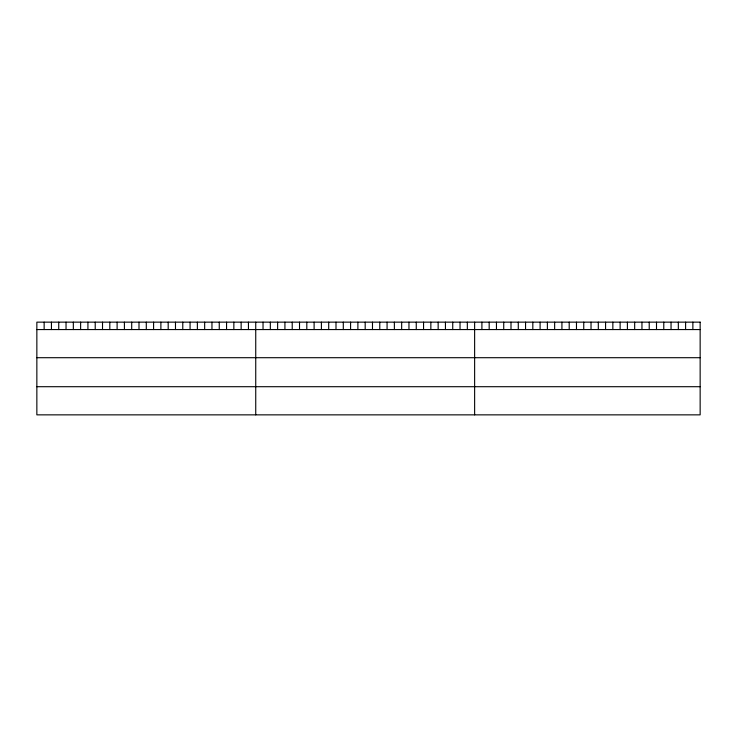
<?xml version="1.0" encoding="UTF-8"?>
<svg xmlns="http://www.w3.org/2000/svg" width="737" height="737" viewBox="0 0 737 737"><rect width="100%" height="100%" fill="white"/><g stroke="black" fill="none" stroke-linecap="round" stroke-linejoin="round"><path stroke-width="1.11" d="M36.85 329.559L700.15 329.559M36.85 357.703L700.15 357.703M36.85 386.704L700.15 386.704M692.872 322.143L692.872 329.559M685.603 322.143L685.603 329.559M678.326 322.143L678.326 329.559M671.048 322.143L671.048 329.559M663.779 322.143L663.779 329.559M656.501 322.143L656.501 329.559M649.223 322.143L649.223 329.559M641.955 322.143L641.955 329.559M634.677 322.143L634.677 329.559M627.399 322.143L627.399 329.559M620.13 322.143L620.13 329.559M612.852 322.143L612.852 329.559M605.574 322.143L605.574 329.559M598.306 322.143L598.306 329.559M591.028 322.143L591.028 329.559M583.75 322.143L583.75 329.559M576.472 322.143L576.472 329.559M569.204 322.143L569.204 329.559M561.926 322.143L561.926 329.559M554.648 322.143L554.648 329.559M547.379 322.143L547.379 329.559M540.101 322.143L540.101 329.559M532.823 322.143L532.823 329.559M525.555 322.143L525.555 329.559M518.277 322.143L518.277 329.559M510.999 322.143L510.999 329.559M503.73 322.143L503.73 329.559M496.452 322.143L496.452 329.559M489.175 322.143L489.175 329.559M481.906 322.143L481.906 329.559M474.628 322.143L474.628 414.857M467.332 322.143L467.332 329.559M460.035 322.143L460.035 329.559M452.739 322.143L452.739 329.559M445.443 322.143L445.443 329.559M438.147 322.143L438.147 329.559M430.85 322.143L430.85 329.559M423.554 322.143L423.554 329.559M416.258 322.143L416.258 329.559M408.961 322.143L408.961 329.559M401.665 322.143L401.665 329.559M394.369 322.143L394.369 329.559M387.072 322.143L387.072 329.559M379.776 322.143L379.776 329.559M372.48 322.143L372.48 329.559M365.183 322.143L365.183 329.559M357.887 322.143L357.887 329.559M350.591 322.143L350.591 329.559M343.295 322.143L343.295 329.559M335.998 322.143L335.998 329.559M328.702 322.143L328.702 329.559M321.406 322.143L321.406 329.559M314.109 322.143L314.109 329.559M306.813 322.143L306.813 329.559M299.517 322.143L299.517 329.559M292.221 322.143L292.221 329.559M284.924 322.143L284.924 329.559M277.628 322.143L277.628 329.559M270.332 322.143L270.332 329.559M263.035 322.143L263.035 329.559M255.739 322.143L255.739 414.857M248.443 322.143L248.443 329.559M241.146 322.143L241.146 329.559M233.85 322.143L233.85 329.559M226.554 322.143L226.554 329.559M219.257 322.143L219.257 329.559M211.961 322.143L211.961 329.559M204.665 322.143L204.665 329.559M197.369 322.143L197.369 329.559M190.072 322.143L190.072 329.559M182.776 322.143L182.776 329.559M175.48 322.143L175.48 329.559M168.183 322.143L168.183 329.559M160.887 322.143L160.887 329.559M153.591 322.143L153.591 329.559M146.294 322.143L146.294 329.559M138.998 322.143L138.998 329.559M131.702 322.143L131.702 329.559M124.406 322.143L124.406 329.559M117.109 322.143L117.109 329.559M109.813 322.143L109.813 329.559M102.517 322.143L102.517 329.559M95.22 322.143L95.22 329.559M87.924 322.143L87.924 329.559M80.628 322.143L80.628 329.559M73.331 322.143L73.331 329.559M66.035 322.143L66.035 329.559M58.739 322.143L58.739 329.559M51.443 322.143L51.443 329.559M44.146 322.143L44.146 329.559M700.15 322.143L36.85 322.143L36.85 414.857L700.15 414.857L700.15 322.143"/></g></svg>
